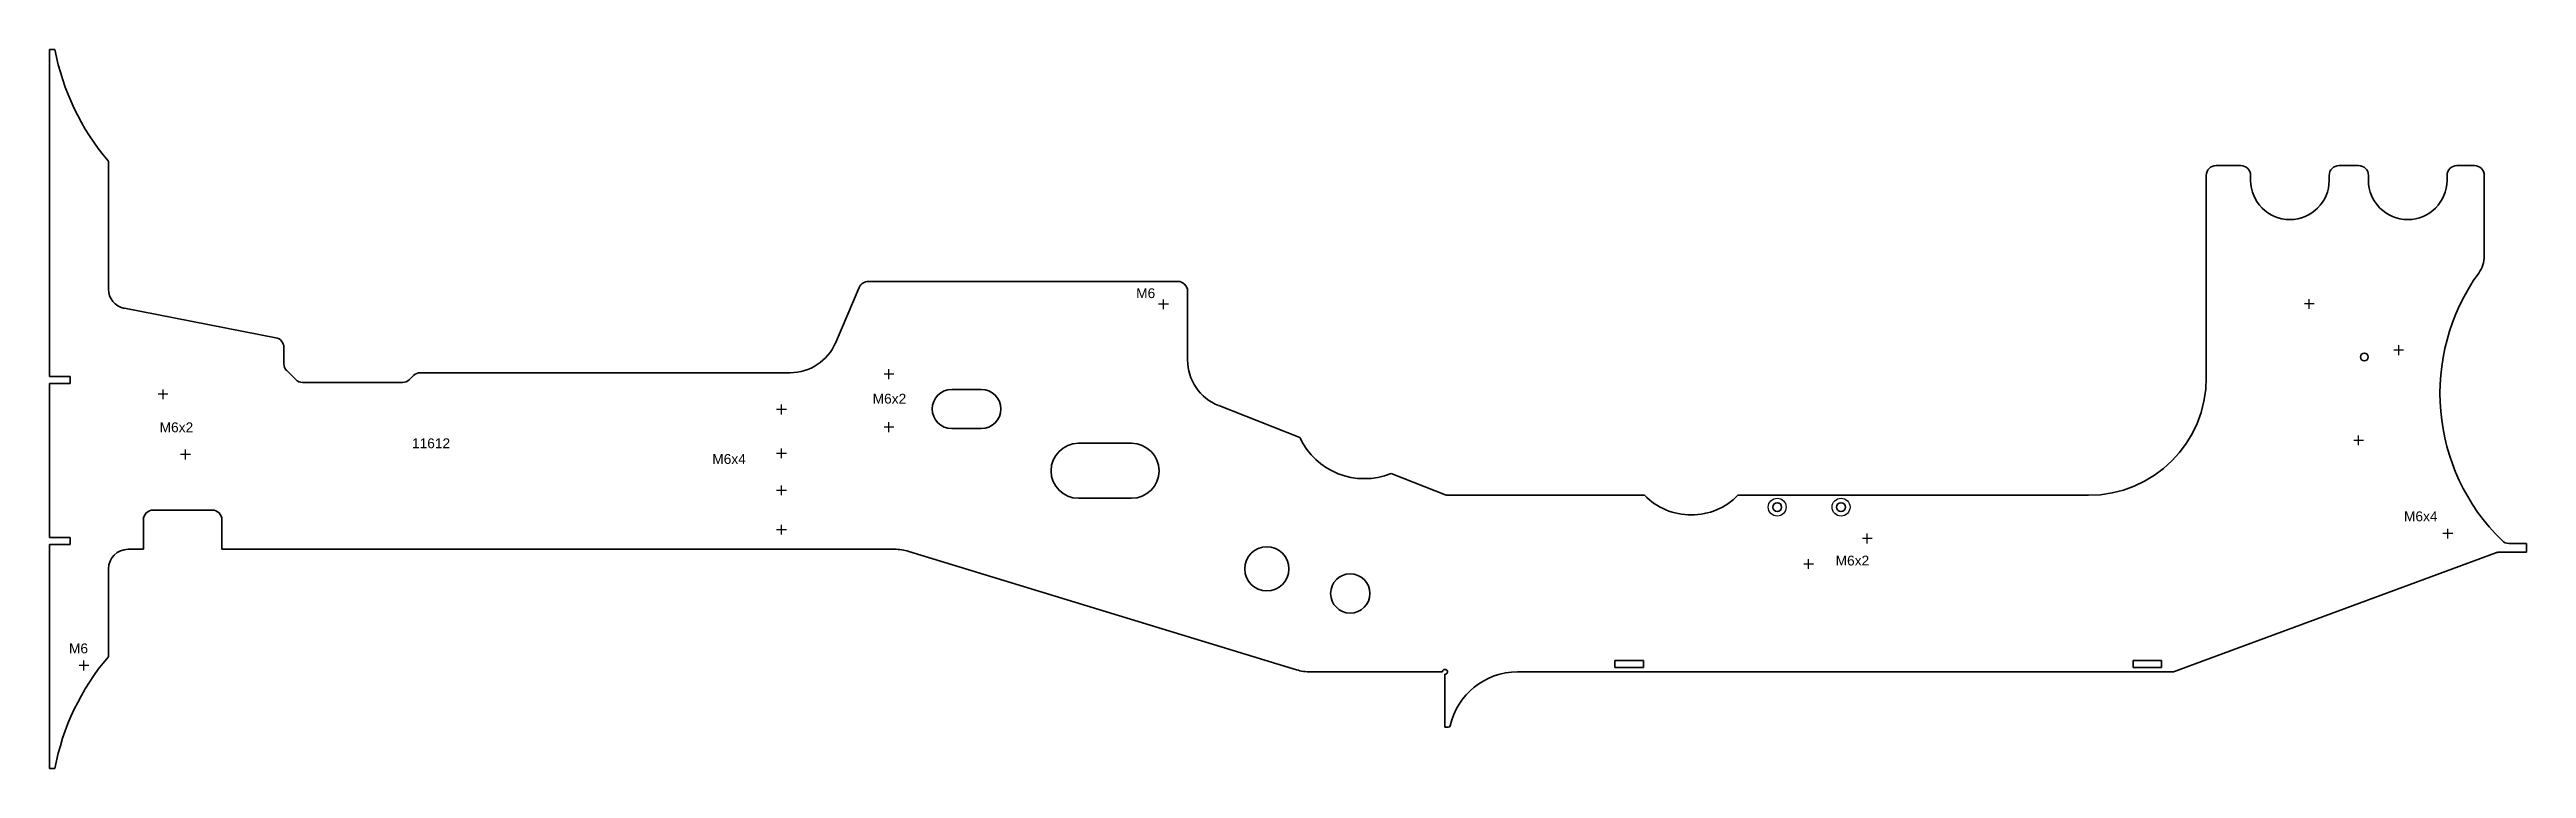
# Model space of a CAD drawing. Header units: millimetres. Extents: x 2334 to 4856, y 1419 to 2152.
import ezdxf

# ---------------------------------------------------------------- set-up
doc = ezdxf.new("R2010")
doc.units = ezdxf.units.MM
doc.layers.add('Gravír', color=1, linetype='Continuous')
doc.styles.get("Standard").update_dxf_attribs({"font": 'arial.ttf'})

msp = doc.modelspace()

# ---------------------------------------------------------------- linework, layer by layer
at = {"color": 7, "linetype": 'Continuous', "lineweight": 35}
for p, q in [((2334.5, 2152.2), (2334.5, 1818.8)), ((2339.9, 2152.2), (2334.5, 2152.2)), ((2394.5, 1908), (2394.5, 2037.4)), ((4530.5, 2023.8), (4530.5, 1817.8)), ((4540.5, 2033.8), (4565.6, 2033.8)), ((4575.6, 2023.8), (4575.6, 2018.8)), ((4655.6, 2018.8), (4655.6, 2023.8)), ((4685.6, 2033.8), (4665.6, 2033.8)), ((4695.6, 2023.8), (4695.6, 2018.8)), ((4775.6, 2018.8), (4775.6, 2023.8)), ((4803.5, 2033.8), (4785.6, 2033.8)), ((4813.5, 1941.8), (4813.5, 2023.8)), ((3159, 1909.7), (3134.6, 1853)), ((3483.2, 1915.8), (3168.2, 1915.8)), ((3493.2, 1835.8), (3493.2, 1905.8)), ((2565, 1858.4), (2410.7, 1888.4)), ((2573.1, 1848.6), (2573.1, 1831.9)), ((2334.5, 1818.8), (2355.5, 1818.8)), ((2355.5, 1818.8), (2355.5, 1811.8)), ((2576, 1824.9), (2585.2, 1815.7)), ((2701, 1815.7), (2705.2, 1819.9)), ((3088.7, 1822.8), (2712.2, 1822.8)), ((2334.5, 1811.8), (2334.5, 1654.8)), ((2355.5, 1811.8), (2334.5, 1811.8)), ((2592.2, 1812.8), (2693.9, 1812.8)), ((3283.2, 1805.8), (3253.2, 1805.8)), ((3253.2, 1765.8), (3283.2, 1765.8)), ((3607.4, 1756.7), (3524.9, 1789.2)), ((3436.2, 1750.8), (3382.2, 1750.8)), ((3756.4, 1698.1), (3700.5, 1720.1)), ((3382.2, 1694.8), (3436.2, 1694.8)), ((3958.6, 1697.8), (3758.2, 1697.8)), ((4410.5, 1697.8), (4053.6, 1697.8)), ((2430, 1642.8), (2430, 1672.8)), ((2440, 1682.8), (2500, 1682.8)), ((2510, 1672.8), (2510, 1642.8)), ((2334.5, 1654.8), (2355.5, 1654.8)), ((2334.5, 1647.8), (2334.5, 1419.4)), ((2355.5, 1647.8), (2334.5, 1647.8)), ((2355.5, 1654.8), (2355.5, 1647.8)), ((2414.5, 1642.8), (2430, 1642.8)), ((2510, 1642.8), (3194.8, 1642.8)), ((3209.4, 1640.6), (3604, 1520)), ((4828.7, 1639.8), (4856.5, 1639.8)), ((4856.5, 1648.8), (4838.6, 1648.8)), ((4856.5, 1639.8), (4856.5, 1648.8)), ((2394.5, 1534.3), (2394.5, 1622.8)), ((4497, 1517.8), (4825.2, 1639.2)), ((3618.6, 1517.8), (3752.8, 1517.8)), ((3755.3, 1515.4), (3755.3, 1461.4)), ((3829, 1517.8), (4497, 1517.8)), ((3928.3, 1529.3), (3928.3, 1522.3)), ((3957.3, 1529.3), (3928.3, 1529.3)), ((3928.3, 1522.3), (3957.3, 1522.3)), ((3957.3, 1522.3), (3957.3, 1529.3)), ((4456, 1529.3), (4456, 1522.3)), ((4485, 1529.3), (4456, 1529.3)), ((4456, 1522.3), (4485, 1522.3)), ((4485, 1522.3), (4485, 1529.3)), ((3755.3, 1461.4), (3758.7, 1461.4)), ((2334.5, 1419.4), (2339.9, 1419.4))]:
    msp.add_line(p, q, dxfattribs=at)
for centre, radius in [((4691.4, 1838.8), 4), ((4093.6, 1685.8), 4.5), ((4158.6, 1685.8), 4.5), ((3573.9, 1622.8), 22.5), ((3658.9, 1597.8), 20)]:
    msp.add_circle(centre, radius, dxfattribs=at)
for centre, radius, start, end in [((2583.5, 2198.7), 248, 190.8069, 220.1887), ((2392.5, 2037.4), 2, 0, 40.1887), ((4540.5, 2023.8), 10, 90, 180), ((4565.6, 2023.8), 10, 0, 90), ((4615.6, 2018.8), 40, 180, 0), ((4665.6, 2023.8), 10, 90, 180), ((4685.6, 2023.8), 10, 0, 90), ((4735.6, 2018.8), 40, 180, 0), ((4785.6, 2023.8), 10, 90, 180), ((4803.5, 2023.8), 10, 0, 90), ((4978.4, 1801.8), 210, 144.3099, 225.6432), ((4783.5, 1941.8), 30, 324.3099, 0), ((2414.5, 1908), 20, 180, 259), ((3168.2, 1905.8), 10, 90, 156.7339), ((3483.2, 1905.8), 10, 0, 90), ((2563.1, 1848.6), 10, 0, 79), ((3088.7, 1872.8), 50, 270, 336.7339), ((2583.1, 1831.9), 10, 180, 225), ((2712.2, 1812.8), 10, 90, 135), ((3543.2, 1835.8), 50, 180, 248.5166), ((4410.5, 1817.8), 120, 270, 0), ((2592.2, 1822.8), 10, 225, 270), ((2693.9, 1822.8), 10, 270, 315), ((3253.2, 1785.8), 20, 90, 270), ((3283.2, 1785.8), 20, 270, 90), ((3382.2, 1722.8), 28, 90, 270), ((3436.2, 1722.8), 28, 270, 90), ((3673.2, 1787.3), 72.5, 204.9138, 292.1194), ((3758.2, 1702.8), 5, 248.5166, 270), ((4006.1, 1744.2), 66.4, 224.3327, 315.6673), ((2440, 1672.8), 10, 90, 180), ((2500, 1672.8), 10, 0, 90), ((2414.5, 1622.8), 20, 90, 180), ((3194.8, 1592.8), 50, 73, 90), ((4828.7, 1629.8), 10, 90, 110.2946), ((4838.6, 1658.8), 10, 225.6432, 270), ((2583.5, 1373), 248, 139.8181, 169.2166), ((2392.5, 1534.3), 2, 319.8181, 0), ((3618.6, 1567.8), 50, 253, 270), ((3755.3, 1517.9), 2.5, 270, 182.9562), ((3829, 1447.8), 70, 90, 167.4631), ((3758.7, 1463.4), 2, 270, 347.4631)]:
    msp.add_arc(centre, radius, start, end, dxfattribs=at)
at = {"layer": 'Gravír', "color": 1}
for p, q in [((3473.8, 1892.5), (3463.8, 1892.5)), ((3468.8, 1887.5), (3468.8, 1897.5)), ((4640.4, 1892.8), (4630.4, 1892.8)), ((4635.4, 1887.8), (4635.4, 1897.8)), ((4731.4, 1845.8), (4721.4, 1845.8)), ((4726.4, 1840.8), (4726.4, 1850.8)), ((3194.2, 1821.3), (3184.2, 1821.3)), ((3189.2, 1816.3), (3189.2, 1826.3)), ((2455.1, 1800.8), (2445.1, 1800.8)), ((2450.1, 1795.8), (2450.1, 1805.8)), ((3084.7, 1785.3), (3074.7, 1785.3)), ((3079.7, 1780.3), (3079.7, 1790.3)), ((3194.2, 1767.3), (3184.2, 1767.3)), ((3189.2, 1762.3), (3189.2, 1772.3)), ((2473, 1734.4), (2473, 1744.4)), ((3084.7, 1740.6), (3074.7, 1740.6)), ((3079.7, 1735.6), (3079.7, 1745.6)), ((4690.6, 1753.8), (4680.6, 1753.8)), ((4685.6, 1748.8), (4685.6, 1758.8)), ((2478, 1739.4), (2468, 1739.4)), ((3084.7, 1702.8), (3074.7, 1702.8)), ((3079.7, 1697.8), (3079.7, 1707.8)), ((3079.7, 1657.8), (3079.7, 1667.8)), ((3084.7, 1662.8), (3074.7, 1662.8)), ((4190.3, 1653.8), (4180.3, 1653.8)), ((4185.3, 1648.8), (4185.3, 1658.8)), ((4781.5, 1658.8), (4771.5, 1658.8)), ((4776.5, 1653.8), (4776.5, 1663.8)), ((4130.6, 1627.8), (4120.6, 1627.8)), ((4125.6, 1622.8), (4125.6, 1632.8)), ((2374.5, 1524.4), (2364.5, 1524.4)), ((2369.5, 1519.4), (2369.5, 1529.4))]:
    msp.add_line(p, q, dxfattribs=at)
for centre in [(4093.6, 1685.8), (4158.6, 1685.8)]:
    msp.add_circle(centre, 9.12, dxfattribs=at)

# ---------------------------------------------------------------- texts
for s, p in [('M6', (3440.9, 1898.8)), ('M6x2', (3172.6, 1791.3)), ('M6x2', (2446.6, 1762.1)), ('11612', (2703.5, 1745.8)), ('M6x4', (3009.3, 1729.8)), ('M6x4', (4731.8, 1671.4)), ('M6x2', (4153.1, 1626.3)), ('M6', (2354.3, 1536.8))]:
    msp.add_text(s, height=10, dxfattribs=at).set_placement(p)

doc.saveas('drawing.dxf')
